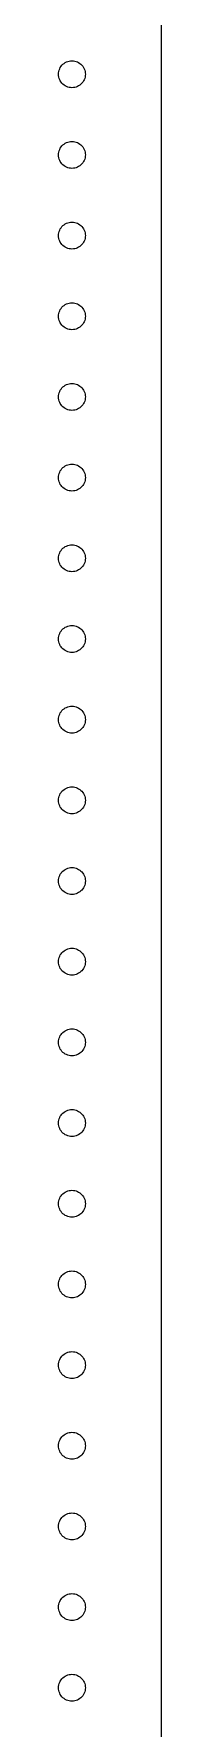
# Model space of a CAD drawing. Header units: metres. Extents: x -90 to 756, y -90 to 295.
# Drawn here: x 84.2 to 90, y 101.8 to 196.2 of the extents above; entities that cross this region are included whole.
import ezdxf

# ---------------------------------------------------------------- set-up
doc = ezdxf.new("R2010")
doc.units = ezdxf.units.M

msp = doc.modelspace()

# ---------------------------------------------------------------- linework, layer by layer
for p, q in [((90, 0), (90, 245)), ((84.625, 194.65), (84.6949, 194.685)), ((84.6949, 194.685), (84.7682, 194.713)), ((84.7682, 194.713), (84.8441, 194.734)), ((84.8441, 194.734), (84.9216, 194.746)), ((84.9216, 194.746), (85, 194.75)), ((85, 194.75), (85.0784, 194.746)), ((85.0784, 194.746), (85.1559, 194.734)), ((85.1559, 194.734), (85.2318, 194.713)), ((85.2318, 194.713), (85.305, 194.685)), ((85.305, 194.685), (85.375, 194.65)), ((84.25, 194), (84.2541, 194.078)), ((84.2541, 193.922), (84.25, 194)), ((84.2541, 194.078), (84.2664, 194.156)), ((84.2664, 193.844), (84.2541, 193.922)), ((84.2664, 194.156), (84.2867, 194.232)), ((84.2867, 193.768), (84.2664, 193.844)), ((84.2867, 194.232), (84.3148, 194.305)), ((84.3148, 193.695), (84.2867, 193.768)), ((84.3148, 194.305), (84.3505, 194.375)), ((84.3505, 194.375), (84.3932, 194.441)), ((84.3932, 194.441), (84.4426, 194.502)), ((84.4426, 194.502), (84.4981, 194.557)), ((84.4981, 194.557), (84.5592, 194.607)), ((84.5592, 194.607), (84.625, 194.65)), ((85.375, 194.65), (85.4408, 194.607)), ((85.4408, 194.607), (85.5018, 194.557)), ((85.5018, 194.557), (85.5574, 194.502)), ((85.5574, 194.502), (85.6068, 194.441)), ((85.6068, 194.441), (85.6495, 194.375)), ((85.6495, 194.375), (85.6852, 194.305)), ((85.6852, 194.305), (85.7133, 194.232)), ((85.7133, 193.768), (85.6852, 193.695)), ((85.7133, 194.232), (85.7336, 194.156)), ((85.7336, 193.844), (85.7133, 193.768)), ((85.7336, 194.156), (85.7459, 194.078)), ((85.7459, 193.922), (85.7336, 193.844)), ((85.7459, 194.078), (85.75, 194)), ((85.75, 194), (85.7459, 193.922)), ((84.3505, 193.625), (84.3148, 193.695)), ((84.3932, 193.559), (84.3505, 193.625)), ((84.4426, 193.498), (84.3932, 193.559)), ((84.4981, 193.443), (84.4426, 193.498)), ((84.5592, 193.393), (84.4981, 193.443)), ((84.625, 193.35), (84.5592, 193.393)), ((84.6949, 193.315), (84.625, 193.35)), ((84.7682, 193.287), (84.6949, 193.315)), ((84.8441, 193.266), (84.7682, 193.287)), ((84.9216, 193.254), (84.8441, 193.266)), ((85, 193.25), (84.9216, 193.254)), ((85.0784, 193.254), (85, 193.25)), ((85.1559, 193.266), (85.0784, 193.254)), ((85.2318, 193.287), (85.1559, 193.266)), ((85.305, 193.315), (85.2318, 193.287)), ((85.375, 193.35), (85.305, 193.315)), ((85.4408, 193.393), (85.375, 193.35)), ((85.5018, 193.443), (85.4408, 193.393)), ((85.5574, 193.498), (85.5018, 193.443)), ((85.6068, 193.559), (85.5574, 193.498)), ((85.6495, 193.625), (85.6068, 193.559)), ((85.6852, 193.695), (85.6495, 193.625)), ((84.3932, 189.941), (84.4426, 190.002)), ((84.4426, 190.002), (84.4981, 190.057)), ((84.4981, 190.057), (84.5592, 190.107)), ((84.5592, 190.107), (84.625, 190.15)), ((84.625, 190.15), (84.6949, 190.185)), ((84.6949, 190.185), (84.7682, 190.213)), ((84.7682, 190.213), (84.8441, 190.234)), ((84.8441, 190.234), (84.9216, 190.246)), ((84.9216, 190.246), (85, 190.25)), ((85, 190.25), (85.0784, 190.246)), ((85.0784, 190.246), (85.1559, 190.234)), ((85.1559, 190.234), (85.2318, 190.213)), ((85.2318, 190.213), (85.305, 190.185)), ((85.305, 190.185), (85.375, 190.15)), ((85.375, 190.15), (85.4408, 190.107)), ((85.4408, 190.107), (85.5018, 190.057)), ((85.5018, 190.057), (85.5574, 190.002)), ((85.5574, 190.002), (85.6068, 189.941)), ((84.25, 189.5), (84.2541, 189.578)), ((84.2541, 189.422), (84.25, 189.5)), ((84.2541, 189.578), (84.2664, 189.656)), ((84.2664, 189.344), (84.2541, 189.422)), ((84.2664, 189.656), (84.2867, 189.732)), ((84.2867, 189.268), (84.2664, 189.344)), ((84.2867, 189.732), (84.3148, 189.805)), ((84.3148, 189.195), (84.2867, 189.268)), ((84.3148, 189.805), (84.3505, 189.875)), ((84.3505, 189.125), (84.3148, 189.195)), ((84.3505, 189.875), (84.3932, 189.941)), ((84.3932, 189.059), (84.3505, 189.125)), ((84.4426, 188.998), (84.3932, 189.059)), ((85.6068, 189.059), (85.5574, 188.998)), ((85.6068, 189.941), (85.6495, 189.875)), ((85.6495, 189.125), (85.6068, 189.059)), ((85.6495, 189.875), (85.6852, 189.805)), ((85.6852, 189.195), (85.6495, 189.125)), ((85.6852, 189.805), (85.7133, 189.732)), ((85.7133, 189.268), (85.6852, 189.195)), ((85.7133, 189.732), (85.7336, 189.656)), ((85.7336, 189.344), (85.7133, 189.268)), ((85.7336, 189.656), (85.7459, 189.578)), ((85.7459, 189.422), (85.7336, 189.344)), ((85.7459, 189.578), (85.75, 189.5)), ((85.75, 189.5), (85.7459, 189.422)), ((84.4981, 188.943), (84.4426, 188.998)), ((84.5592, 188.893), (84.4981, 188.943)), ((84.625, 188.85), (84.5592, 188.893)), ((84.6949, 188.815), (84.625, 188.85)), ((84.7682, 188.787), (84.6949, 188.815)), ((84.8441, 188.766), (84.7682, 188.787)), ((84.9216, 188.754), (84.8441, 188.766)), ((85, 188.75), (84.9216, 188.754)), ((85.0784, 188.754), (85, 188.75)), ((85.1559, 188.766), (85.0784, 188.754)), ((85.2318, 188.787), (85.1559, 188.766)), ((85.305, 188.815), (85.2318, 188.787)), ((85.375, 188.85), (85.305, 188.815)), ((85.4408, 188.893), (85.375, 188.85)), ((85.5018, 188.943), (85.4408, 188.893)), ((85.5574, 188.998), (85.5018, 188.943)), ((84.2664, 185.156), (84.2867, 185.232)), ((84.2867, 185.232), (84.3148, 185.305)), ((84.3148, 185.305), (84.3505, 185.375)), ((84.3505, 185.375), (84.3932, 185.441)), ((84.3932, 185.441), (84.4426, 185.502)), ((84.4426, 185.502), (84.4981, 185.557)), ((84.4981, 185.557), (84.5592, 185.607)), ((84.5592, 185.607), (84.625, 185.65)), ((84.625, 185.65), (84.6949, 185.685)), ((84.6949, 185.685), (84.7682, 185.713)), ((84.7682, 185.713), (84.8441, 185.734)), ((84.8441, 185.734), (84.9216, 185.746)), ((84.9216, 185.746), (85, 185.75)), ((85, 185.75), (85.0784, 185.746)), ((85.0784, 185.746), (85.1559, 185.734)), ((85.1559, 185.734), (85.2318, 185.713)), ((85.2318, 185.713), (85.305, 185.685)), ((85.305, 185.685), (85.375, 185.65)), ((85.375, 185.65), (85.4408, 185.607)), ((85.4408, 185.607), (85.5018, 185.557)), ((85.5018, 185.557), (85.5574, 185.502)), ((85.5574, 185.502), (85.6068, 185.441)), ((85.6068, 185.441), (85.6495, 185.375)), ((85.6495, 185.375), (85.6852, 185.305)), ((85.6852, 185.305), (85.7133, 185.232)), ((85.7133, 185.232), (85.7336, 185.156)), ((84.25, 185), (84.2541, 185.078)), ((84.2541, 184.922), (84.25, 185)), ((84.2541, 185.078), (84.2664, 185.156)), ((84.2664, 184.844), (84.2541, 184.922)), ((84.2867, 184.768), (84.2664, 184.844)), ((84.3148, 184.695), (84.2867, 184.768)), ((84.3505, 184.625), (84.3148, 184.695)), ((84.3932, 184.559), (84.3505, 184.625)), ((84.4426, 184.498), (84.3932, 184.559)), ((84.4981, 184.443), (84.4426, 184.498)), ((84.5592, 184.393), (84.4981, 184.443)), ((84.625, 184.35), (84.5592, 184.393)), ((84.6949, 184.315), (84.625, 184.35)), ((84.7682, 184.287), (84.6949, 184.315)), ((84.8441, 184.266), (84.7682, 184.287)), ((85.2318, 184.287), (85.1559, 184.266)), ((85.305, 184.315), (85.2318, 184.287)), ((85.375, 184.35), (85.305, 184.315)), ((85.4408, 184.393), (85.375, 184.35)), ((85.5018, 184.443), (85.4408, 184.393)), ((85.5574, 184.498), (85.5018, 184.443)), ((85.6068, 184.559), (85.5574, 184.498)), ((85.6495, 184.625), (85.6068, 184.559)), ((85.6852, 184.695), (85.6495, 184.625)), ((85.7133, 184.768), (85.6852, 184.695)), ((85.7336, 184.844), (85.7133, 184.768)), ((85.7336, 185.156), (85.7459, 185.078)), ((85.7459, 184.922), (85.7336, 184.844)), ((85.7459, 185.078), (85.75, 185)), ((85.75, 185), (85.7459, 184.922)), ((84.9216, 184.254), (84.8441, 184.266)), ((85, 184.25), (84.9216, 184.254)), ((85.0784, 184.254), (85, 184.25)), ((85.1559, 184.266), (85.0784, 184.254)), ((84.25, 180.5), (84.2541, 180.578)), ((84.2541, 180.422), (84.25, 180.5)), ((84.2541, 180.578), (84.2664, 180.656)), ((84.2664, 180.656), (84.2867, 180.732)), ((84.2867, 180.732), (84.3148, 180.805)), ((84.3148, 180.805), (84.3505, 180.875)), ((84.3505, 180.875), (84.3932, 180.941)), ((84.3932, 180.941), (84.4426, 181.002)), ((84.4426, 181.002), (84.4981, 181.057)), ((84.4981, 181.057), (84.5592, 181.107)), ((84.5592, 181.107), (84.625, 181.15)), ((84.625, 181.15), (84.6949, 181.185)), ((84.6949, 181.185), (84.7682, 181.213)), ((84.7682, 181.213), (84.8441, 181.234)), ((84.8441, 181.234), (84.9216, 181.246)), ((84.9216, 181.246), (85, 181.25)), ((85, 181.25), (85.0784, 181.246)), ((85.0784, 181.246), (85.1559, 181.234)), ((85.1559, 181.234), (85.2318, 181.213)), ((85.2318, 181.213), (85.305, 181.185)), ((85.305, 181.185), (85.375, 181.15)), ((85.375, 181.15), (85.4408, 181.107)), ((85.4408, 181.107), (85.5018, 181.057)), ((85.5018, 181.057), (85.5574, 181.002)), ((85.5574, 181.002), (85.6068, 180.941)), ((85.6068, 180.941), (85.6495, 180.875)), ((85.6495, 180.875), (85.6852, 180.805)), ((85.6852, 180.805), (85.7133, 180.732)), ((85.7133, 180.732), (85.7336, 180.656)), ((85.7336, 180.656), (85.7459, 180.578)), ((85.7459, 180.578), (85.75, 180.5)), ((85.75, 180.5), (85.7459, 180.422)), ((84.2664, 180.344), (84.2541, 180.422)), ((84.2867, 180.268), (84.2664, 180.344)), ((84.3148, 180.195), (84.2867, 180.268)), ((84.3505, 180.125), (84.3148, 180.195)), ((84.3932, 180.059), (84.3505, 180.125)), ((84.4426, 179.998), (84.3932, 180.059)), ((84.4981, 179.943), (84.4426, 179.998)), ((84.5592, 179.893), (84.4981, 179.943)), ((84.625, 179.85), (84.5592, 179.893)), ((84.6949, 179.815), (84.625, 179.85)), ((84.7682, 179.787), (84.6949, 179.815)), ((84.8441, 179.766), (84.7682, 179.787)), ((84.9216, 179.754), (84.8441, 179.766)), ((85, 179.75), (84.9216, 179.754)), ((85.0784, 179.754), (85, 179.75)), ((85.1559, 179.766), (85.0784, 179.754)), ((85.2318, 179.787), (85.1559, 179.766)), ((85.305, 179.815), (85.2318, 179.787)), ((85.375, 179.85), (85.305, 179.815)), ((85.4408, 179.893), (85.375, 179.85)), ((85.5018, 179.943), (85.4408, 179.893)), ((85.5574, 179.998), (85.5018, 179.943)), ((85.6068, 180.059), (85.5574, 179.998)), ((85.6495, 180.125), (85.6068, 180.059)), ((85.6852, 180.195), (85.6495, 180.125)), ((85.7133, 180.268), (85.6852, 180.195)), ((85.7336, 180.344), (85.7133, 180.268)), ((85.7459, 180.422), (85.7336, 180.344)), ((84.7682, 176.713), (84.8441, 176.734)), ((84.8441, 176.734), (84.9216, 176.746)), ((84.9216, 176.746), (85, 176.75)), ((85, 176.75), (85.0784, 176.746)), ((85.0784, 176.746), (85.1559, 176.734)), ((85.1559, 176.734), (85.2318, 176.713)), ((84.25, 176), (84.2541, 176.078)), ((84.2541, 175.922), (84.25, 176)), ((84.2541, 176.078), (84.2664, 176.156)), ((84.2664, 175.844), (84.2541, 175.922)), ((84.2664, 176.156), (84.2867, 176.232)), ((84.2867, 175.768), (84.2664, 175.844)), ((84.2867, 176.232), (84.3148, 176.305)), ((84.3148, 176.305), (84.3505, 176.375)), ((84.3505, 176.375), (84.3932, 176.441)), ((84.3932, 176.441), (84.4426, 176.502)), ((84.4426, 176.502), (84.4981, 176.557)), ((84.4981, 176.557), (84.5592, 176.607)), ((84.5592, 176.607), (84.625, 176.65)), ((84.625, 176.65), (84.6949, 176.685)), ((84.6949, 176.685), (84.7682, 176.713)), ((85.2318, 176.713), (85.305, 176.685)), ((85.305, 176.685), (85.375, 176.65)), ((85.375, 176.65), (85.4408, 176.607)), ((85.4408, 176.607), (85.5018, 176.557)), ((85.5018, 176.557), (85.5574, 176.502)), ((85.5574, 176.502), (85.6068, 176.441)), ((85.6068, 176.441), (85.6495, 176.375)), ((85.6495, 176.375), (85.6852, 176.305)), ((85.6852, 176.305), (85.7133, 176.232)), ((85.7133, 176.232), (85.7336, 176.156)), ((85.7336, 175.844), (85.7133, 175.768)), ((85.7336, 176.156), (85.7459, 176.078)), ((85.7459, 175.922), (85.7336, 175.844)), ((85.7459, 176.078), (85.75, 176)), ((85.75, 176), (85.7459, 175.922)), ((84.3148, 175.695), (84.2867, 175.768)), ((84.3505, 175.625), (84.3148, 175.695)), ((84.3932, 175.559), (84.3505, 175.625)), ((84.4426, 175.498), (84.3932, 175.559)), ((84.4981, 175.443), (84.4426, 175.498)), ((84.5592, 175.393), (84.4981, 175.443)), ((84.625, 175.35), (84.5592, 175.393)), ((84.6949, 175.315), (84.625, 175.35)), ((84.7682, 175.287), (84.6949, 175.315)), ((84.8441, 175.266), (84.7682, 175.287)), ((84.9216, 175.254), (84.8441, 175.266)), ((85, 175.25), (84.9216, 175.254)), ((85.0784, 175.254), (85, 175.25)), ((85.1559, 175.266), (85.0784, 175.254)), ((85.2318, 175.287), (85.1559, 175.266)), ((85.305, 175.315), (85.2318, 175.287)), ((85.375, 175.35), (85.305, 175.315)), ((85.4408, 175.393), (85.375, 175.35)), ((85.5018, 175.443), (85.4408, 175.393)), ((85.5574, 175.498), (85.5018, 175.443)), ((85.6068, 175.559), (85.5574, 175.498)), ((85.6495, 175.625), (85.6068, 175.559)), ((85.6852, 175.695), (85.6495, 175.625)), ((85.7133, 175.768), (85.6852, 175.695)), ((84.3932, 171.941), (84.4426, 172.002)), ((84.4426, 172.002), (84.4981, 172.057)), ((84.4981, 172.057), (84.5592, 172.107)), ((84.5592, 172.107), (84.625, 172.15)), ((84.625, 172.15), (84.6949, 172.185)), ((84.6949, 172.185), (84.7682, 172.213)), ((84.7682, 172.213), (84.8441, 172.234)), ((84.8441, 172.234), (84.9216, 172.246)), ((84.9216, 172.246), (85, 172.25)), ((85, 172.25), (85.0784, 172.246)), ((85.0784, 172.246), (85.1559, 172.234)), ((85.1559, 172.234), (85.2318, 172.213)), ((85.2318, 172.213), (85.305, 172.185)), ((85.305, 172.185), (85.375, 172.15)), ((85.375, 172.15), (85.4408, 172.107)), ((85.4408, 172.107), (85.5018, 172.057)), ((85.5018, 172.057), (85.5574, 172.002)), ((85.5574, 172.002), (85.6068, 171.941)), ((84.25, 171.5), (84.2541, 171.578)), ((84.2541, 171.422), (84.25, 171.5)), ((84.2541, 171.578), (84.2664, 171.656)), ((84.2664, 171.344), (84.2541, 171.422)), ((84.2664, 171.656), (84.2867, 171.732)), ((84.2867, 171.268), (84.2664, 171.344)), ((84.2867, 171.732), (84.3148, 171.805)), ((84.3148, 171.195), (84.2867, 171.268)), ((84.3148, 171.805), (84.3505, 171.875)), ((84.3505, 171.125), (84.3148, 171.195)), ((84.3505, 171.875), (84.3932, 171.941)), ((84.3932, 171.059), (84.3505, 171.125)), ((84.4426, 170.998), (84.3932, 171.059)), ((85.6068, 171.059), (85.5574, 170.998)), ((85.6068, 171.941), (85.6495, 171.875)), ((85.6495, 171.125), (85.6068, 171.059)), ((85.6495, 171.875), (85.6852, 171.805)), ((85.6852, 171.195), (85.6495, 171.125)), ((85.6852, 171.805), (85.7133, 171.732)), ((85.7133, 171.268), (85.6852, 171.195)), ((85.7133, 171.732), (85.7336, 171.656)), ((85.7336, 171.344), (85.7133, 171.268)), ((85.7336, 171.656), (85.7459, 171.578)), ((85.7459, 171.422), (85.7336, 171.344)), ((85.7459, 171.578), (85.75, 171.5)), ((85.75, 171.5), (85.7459, 171.422)), ((84.4981, 170.943), (84.4426, 170.998)), ((84.5592, 170.893), (84.4981, 170.943)), ((84.625, 170.85), (84.5592, 170.893)), ((84.6949, 170.815), (84.625, 170.85)), ((84.7682, 170.787), (84.6949, 170.815)), ((84.8441, 170.766), (84.7682, 170.787)), ((84.9216, 170.754), (84.8441, 170.766)), ((85, 170.75), (84.9216, 170.754)), ((85.0784, 170.754), (85, 170.75)), ((85.1559, 170.766), (85.0784, 170.754)), ((85.2318, 170.787), (85.1559, 170.766)), ((85.305, 170.815), (85.2318, 170.787)), ((85.375, 170.85), (85.305, 170.815)), ((85.4408, 170.893), (85.375, 170.85)), ((85.5018, 170.943), (85.4408, 170.893)), ((85.5574, 170.998), (85.5018, 170.943)), ((84.2867, 167.232), (84.3148, 167.305)), ((84.3148, 167.305), (84.3505, 167.375)), ((84.3505, 167.375), (84.3932, 167.441)), ((84.3932, 167.441), (84.4426, 167.502)), ((84.4426, 167.502), (84.4981, 167.557)), ((84.4981, 167.557), (84.5592, 167.607)), ((84.5592, 167.607), (84.625, 167.65)), ((84.625, 167.65), (84.6949, 167.685)), ((84.6949, 167.685), (84.7682, 167.713)), ((84.7682, 167.713), (84.8441, 167.734)), ((84.8441, 167.734), (84.9216, 167.746)), ((84.9216, 167.746), (85, 167.75)), ((85, 167.75), (85.0784, 167.746)), ((85.0784, 167.746), (85.1559, 167.734)), ((85.1559, 167.734), (85.2318, 167.713)), ((85.2318, 167.713), (85.305, 167.685)), ((85.305, 167.685), (85.375, 167.65)), ((85.375, 167.65), (85.4408, 167.607)), ((85.4408, 167.607), (85.5018, 167.557)), ((85.5018, 167.557), (85.5574, 167.502)), ((85.5574, 167.502), (85.6068, 167.441)), ((85.6068, 167.441), (85.6495, 167.375)), ((85.6495, 167.375), (85.6852, 167.305)), ((85.6852, 167.305), (85.7133, 167.232)), ((84.25, 167), (84.2541, 167.078)), ((84.2541, 166.922), (84.25, 167)), ((84.2541, 167.078), (84.2664, 167.156)), ((84.2664, 166.844), (84.2541, 166.922)), ((84.2664, 167.156), (84.2867, 167.232)), ((84.2867, 166.768), (84.2664, 166.844)), ((84.3148, 166.695), (84.2867, 166.768)), ((84.3505, 166.625), (84.3148, 166.695)), ((84.3932, 166.559), (84.3505, 166.625)), ((84.4426, 166.498), (84.3932, 166.559)), ((84.4981, 166.443), (84.4426, 166.498)), ((84.5592, 166.393), (84.4981, 166.443)), ((84.625, 166.35), (84.5592, 166.393)), ((84.6949, 166.315), (84.625, 166.35)), ((85.375, 166.35), (85.305, 166.315)), ((85.4408, 166.393), (85.375, 166.35)), ((85.5018, 166.443), (85.4408, 166.393)), ((85.5574, 166.498), (85.5018, 166.443)), ((85.6068, 166.559), (85.5574, 166.498)), ((85.6495, 166.625), (85.6068, 166.559)), ((85.6852, 166.695), (85.6495, 166.625)), ((85.7133, 166.768), (85.6852, 166.695)), ((85.7133, 167.232), (85.7336, 167.156)), ((85.7336, 166.844), (85.7133, 166.768)), ((85.7336, 167.156), (85.7459, 167.078)), ((85.7459, 166.922), (85.7336, 166.844)), ((85.7459, 167.078), (85.75, 167)), ((85.75, 167), (85.7459, 166.922)), ((84.7682, 166.287), (84.6949, 166.315)), ((84.8441, 166.266), (84.7682, 166.287)), ((84.9216, 166.254), (84.8441, 166.266)), ((85, 166.25), (84.9216, 166.254)), ((85.0784, 166.254), (85, 166.25)), ((85.1559, 166.266), (85.0784, 166.254)), ((85.2318, 166.287), (85.1559, 166.266)), ((85.305, 166.315), (85.2318, 166.287)), ((84.25, 162.5), (84.2541, 162.578)), ((84.2541, 162.578), (84.2664, 162.656)), ((84.2664, 162.656), (84.2867, 162.732)), ((84.2867, 162.732), (84.3148, 162.805)), ((84.3148, 162.805), (84.3505, 162.875)), ((84.3505, 162.875), (84.3932, 162.941)), ((84.3932, 162.941), (84.4426, 163.002)), ((84.4426, 163.002), (84.4981, 163.057)), ((84.4981, 163.057), (84.5592, 163.107)), ((84.5592, 163.107), (84.625, 163.15)), ((84.625, 163.15), (84.6949, 163.185)), ((84.6949, 163.185), (84.7682, 163.213)), ((84.7682, 163.213), (84.8441, 163.234)), ((84.8441, 163.234), (84.9216, 163.246)), ((84.9216, 163.246), (85, 163.25)), ((85, 163.25), (85.0784, 163.246)), ((85.0784, 163.246), (85.1559, 163.234)), ((85.1559, 163.234), (85.2318, 163.213)), ((85.2318, 163.213), (85.305, 163.185)), ((85.305, 163.185), (85.375, 163.15)), ((85.375, 163.15), (85.4408, 163.107)), ((85.4408, 163.107), (85.5018, 163.057)), ((85.5018, 163.057), (85.5574, 163.002)), ((85.5574, 163.002), (85.6068, 162.941)), ((85.6068, 162.941), (85.6495, 162.875)), ((85.6495, 162.875), (85.6852, 162.805)), ((85.6852, 162.805), (85.7133, 162.732)), ((85.7133, 162.732), (85.7336, 162.656)), ((85.7336, 162.656), (85.7459, 162.578)), ((85.7459, 162.578), (85.75, 162.5)), ((84.2541, 162.422), (84.25, 162.5)), ((84.2664, 162.344), (84.2541, 162.422)), ((84.2867, 162.268), (84.2664, 162.344)), ((84.3148, 162.195), (84.2867, 162.268)), ((84.3505, 162.125), (84.3148, 162.195)), ((84.3932, 162.059), (84.3505, 162.125)), ((84.4426, 161.998), (84.3932, 162.059)), ((84.4981, 161.943), (84.4426, 161.998)), ((84.5592, 161.893), (84.4981, 161.943)), ((84.625, 161.85), (84.5592, 161.893)), ((84.6949, 161.815), (84.625, 161.85)), ((84.7682, 161.787), (84.6949, 161.815)), ((84.8441, 161.766), (84.7682, 161.787)), ((84.9216, 161.754), (84.8441, 161.766)), ((85, 161.75), (84.9216, 161.754)), ((85.0784, 161.754), (85, 161.75)), ((85.1559, 161.766), (85.0784, 161.754)), ((85.2318, 161.787), (85.1559, 161.766)), ((85.305, 161.815), (85.2318, 161.787)), ((85.375, 161.85), (85.305, 161.815)), ((85.4408, 161.893), (85.375, 161.85)), ((85.5018, 161.943), (85.4408, 161.893)), ((85.5574, 161.998), (85.5018, 161.943)), ((85.6068, 162.059), (85.5574, 161.998)), ((85.6495, 162.125), (85.6068, 162.059)), ((85.6852, 162.195), (85.6495, 162.125)), ((85.7133, 162.268), (85.6852, 162.195)), ((85.7336, 162.344), (85.7133, 162.268)), ((85.7459, 162.422), (85.7336, 162.344)), ((85.75, 162.5), (85.7459, 162.422)), ((84.25, 158), (84.2541, 158.078)), ((84.2541, 157.922), (84.25, 158)), ((84.2541, 158.078), (84.2664, 158.156)), ((84.2664, 157.844), (84.2541, 157.922)), ((84.2664, 158.156), (84.2867, 158.232)), ((84.2867, 157.768), (84.2664, 157.844)), ((84.2867, 158.232), (84.3148, 158.305)), ((84.3148, 158.305), (84.3505, 158.375)), ((84.3505, 158.375), (84.3932, 158.441)), ((84.3932, 158.441), (84.4426, 158.502)), ((84.4426, 158.502), (84.4981, 158.557)), ((84.4981, 158.557), (84.5592, 158.607)), ((84.5592, 158.607), (84.625, 158.65)), ((84.625, 158.65), (84.6949, 158.685)), ((84.6949, 158.685), (84.7682, 158.713)), ((84.7682, 158.713), (84.8441, 158.734)), ((84.8441, 158.734), (84.9216, 158.746)), ((84.9216, 158.746), (85, 158.75)), ((85, 158.75), (85.0784, 158.746)), ((85.0784, 158.746), (85.1559, 158.734)), ((85.1559, 158.734), (85.2318, 158.713)), ((85.2318, 158.713), (85.305, 158.685)), ((85.305, 158.685), (85.375, 158.65)), ((85.375, 158.65), (85.4408, 158.607)), ((85.4408, 158.607), (85.5018, 158.557)), ((85.5018, 158.557), (85.5574, 158.502)), ((85.5574, 158.502), (85.6068, 158.441)), ((85.6068, 158.441), (85.6495, 158.375)), ((85.6495, 158.375), (85.6852, 158.305)), ((85.6852, 158.305), (85.7133, 158.232)), ((85.7133, 158.232), (85.7336, 158.156)), ((85.7336, 157.844), (85.7133, 157.768)), ((85.7336, 158.156), (85.7459, 158.078)), ((85.7459, 157.922), (85.7336, 157.844)), ((85.7459, 158.078), (85.75, 158)), ((85.75, 158), (85.7459, 157.922)), ((84.3148, 157.695), (84.2867, 157.768)), ((84.3505, 157.625), (84.3148, 157.695)), ((84.3932, 157.559), (84.3505, 157.625)), ((84.4426, 157.498), (84.3932, 157.559)), ((84.4981, 157.443), (84.4426, 157.498)), ((84.5592, 157.393), (84.4981, 157.443)), ((84.625, 157.35), (84.5592, 157.393)), ((84.6949, 157.315), (84.625, 157.35)), ((84.7682, 157.287), (84.6949, 157.315)), ((84.8441, 157.266), (84.7682, 157.287)), ((84.9216, 157.254), (84.8441, 157.266)), ((85, 157.25), (84.9216, 157.254)), ((85.0784, 157.254), (85, 157.25)), ((85.1559, 157.266), (85.0784, 157.254)), ((85.2318, 157.287), (85.1559, 157.266)), ((85.305, 157.315), (85.2318, 157.287)), ((85.375, 157.35), (85.305, 157.315)), ((85.4408, 157.393), (85.375, 157.35)), ((85.5018, 157.443), (85.4408, 157.393)), ((85.5574, 157.498), (85.5018, 157.443)), ((85.6068, 157.559), (85.5574, 157.498)), ((85.6495, 157.625), (85.6068, 157.559)), ((85.6852, 157.695), (85.6495, 157.625)), ((85.7133, 157.768), (85.6852, 157.695)), ((84.4426, 154.002), (84.4981, 154.057)), ((84.4981, 154.057), (84.5592, 154.107)), ((84.5592, 154.107), (84.625, 154.15)), ((84.625, 154.15), (84.6949, 154.185)), ((84.6949, 154.185), (84.7682, 154.213)), ((84.7682, 154.213), (84.8441, 154.234)), ((84.8441, 154.234), (84.9216, 154.246)), ((84.9216, 154.246), (85, 154.25)), ((85, 154.25), (85.0784, 154.246)), ((85.0784, 154.246), (85.1559, 154.234)), ((85.1559, 154.234), (85.2318, 154.213)), ((85.2318, 154.213), (85.305, 154.185)), ((85.305, 154.185), (85.375, 154.15)), ((85.375, 154.15), (85.4408, 154.107)), ((85.4408, 154.107), (85.5018, 154.057)), ((85.5018, 154.057), (85.5574, 154.002)), ((84.25, 153.5), (84.2541, 153.578)), ((84.2541, 153.422), (84.25, 153.5)), ((84.2541, 153.578), (84.2664, 153.656)), ((84.2664, 153.344), (84.2541, 153.422)), ((84.2664, 153.656), (84.2867, 153.732)), ((84.2867, 153.268), (84.2664, 153.344)), ((84.2867, 153.732), (84.3148, 153.805)), ((84.3148, 153.195), (84.2867, 153.268)), ((84.3148, 153.805), (84.3505, 153.875)), ((84.3505, 153.125), (84.3148, 153.195)), ((84.3505, 153.875), (84.3932, 153.941)), ((84.3932, 153.059), (84.3505, 153.125)), ((84.3932, 153.941), (84.4426, 154.002)), ((85.5574, 154.002), (85.6068, 153.941)), ((85.6068, 153.941), (85.6495, 153.875)), ((85.6495, 153.125), (85.6068, 153.059)), ((85.6495, 153.875), (85.6852, 153.805)), ((85.6852, 153.195), (85.6495, 153.125)), ((85.6852, 153.805), (85.7133, 153.732)), ((85.7133, 153.268), (85.6852, 153.195)), ((85.7133, 153.732), (85.7336, 153.656)), ((85.7336, 153.344), (85.7133, 153.268)), ((85.7336, 153.656), (85.7459, 153.578)), ((85.7459, 153.422), (85.7336, 153.344)), ((85.7459, 153.578), (85.75, 153.5)), ((85.75, 153.5), (85.7459, 153.422)), ((84.4426, 152.998), (84.3932, 153.059)), ((84.4981, 152.943), (84.4426, 152.998)), ((84.5592, 152.893), (84.4981, 152.943)), ((84.625, 152.85), (84.5592, 152.893)), ((84.6949, 152.815), (84.625, 152.85)), ((84.7682, 152.787), (84.6949, 152.815)), ((84.8441, 152.766), (84.7682, 152.787)), ((84.9216, 152.754), (84.8441, 152.766)), ((85, 152.75), (84.9216, 152.754)), ((85.0784, 152.754), (85, 152.75)), ((85.1559, 152.766), (85.0784, 152.754)), ((85.2318, 152.787), (85.1559, 152.766)), ((85.305, 152.815), (85.2318, 152.787)), ((85.375, 152.85), (85.305, 152.815)), ((85.4408, 152.893), (85.375, 152.85)), ((85.5018, 152.943), (85.4408, 152.893)), ((85.5574, 152.998), (85.5018, 152.943)), ((85.6068, 153.059), (85.5574, 152.998)), ((84.3148, 149.305), (84.3505, 149.375)), ((84.3505, 149.375), (84.3932, 149.441)), ((84.3932, 149.441), (84.4426, 149.502)), ((84.4426, 149.502), (84.4981, 149.557)), ((84.4981, 149.557), (84.5592, 149.607)), ((84.5592, 149.607), (84.625, 149.65)), ((84.625, 149.65), (84.6949, 149.685)), ((84.6949, 149.685), (84.7682, 149.713)), ((84.7682, 149.713), (84.8441, 149.734)), ((84.8441, 149.734), (84.9216, 149.746)), ((84.9216, 149.746), (85, 149.75)), ((85, 149.75), (85.0784, 149.746)), ((85.0784, 149.746), (85.1559, 149.734)), ((85.1559, 149.734), (85.2318, 149.713)), ((85.2318, 149.713), (85.305, 149.685)), ((85.305, 149.685), (85.375, 149.65)), ((85.375, 149.65), (85.4408, 149.607)), ((85.4408, 149.607), (85.5018, 149.557)), ((85.5018, 149.557), (85.5574, 149.502)), ((85.5574, 149.502), (85.6068, 149.441)), ((85.6068, 149.441), (85.6495, 149.375)), ((85.6495, 149.375), (85.6852, 149.305)), ((84.25, 149), (84.2541, 149.078)), ((84.2541, 148.922), (84.25, 149)), ((84.2541, 149.078), (84.2664, 149.156)), ((84.2664, 148.844), (84.2541, 148.922)), ((84.2664, 149.156), (84.2867, 149.232)), ((84.2867, 148.768), (84.2664, 148.844)), ((84.2867, 149.232), (84.3148, 149.305)), ((84.3148, 148.695), (84.2867, 148.768)), ((84.3505, 148.625), (84.3148, 148.695)), ((84.3932, 148.559), (84.3505, 148.625)), ((84.4426, 148.498), (84.3932, 148.559)), ((84.4981, 148.443), (84.4426, 148.498)), ((84.5592, 148.393), (84.4981, 148.443)), ((84.625, 148.35), (84.5592, 148.393)), ((85.4408, 148.393), (85.375, 148.35)), ((85.5018, 148.443), (85.4408, 148.393)), ((85.5574, 148.498), (85.5018, 148.443)), ((85.6068, 148.559), (85.5574, 148.498)), ((85.6495, 148.625), (85.6068, 148.559)), ((85.6852, 148.695), (85.6495, 148.625)), ((85.6852, 149.305), (85.7133, 149.232)), ((85.7133, 148.768), (85.6852, 148.695)), ((85.7133, 149.232), (85.7336, 149.156)), ((85.7336, 148.844), (85.7133, 148.768)), ((85.7336, 149.156), (85.7459, 149.078)), ((85.7459, 148.922), (85.7336, 148.844)), ((85.7459, 149.078), (85.75, 149)), ((85.75, 149), (85.7459, 148.922)), ((84.6949, 148.315), (84.625, 148.35)), ((84.7682, 148.287), (84.6949, 148.315)), ((84.8441, 148.266), (84.7682, 148.287)), ((84.9216, 148.254), (84.8441, 148.266)), ((85, 148.25), (84.9216, 148.254)), ((85.0784, 148.254), (85, 148.25)), ((85.1559, 148.266), (85.0784, 148.254)), ((85.2318, 148.287), (85.1559, 148.266)), ((85.305, 148.315), (85.2318, 148.287)), ((85.375, 148.35), (85.305, 148.315)), ((84.2541, 144.578), (84.2664, 144.656)), ((84.2664, 144.656), (84.2867, 144.732)), ((84.2867, 144.732), (84.3148, 144.805)), ((84.3148, 144.805), (84.3505, 144.875)), ((84.3505, 144.875), (84.3932, 144.941)), ((84.3932, 144.941), (84.4426, 145.002)), ((84.4426, 145.002), (84.4981, 145.057)), ((84.4981, 145.057), (84.5592, 145.107)), ((84.5592, 145.107), (84.625, 145.15)), ((84.625, 145.15), (84.6949, 145.185)), ((84.6949, 145.185), (84.7682, 145.213)), ((84.7682, 145.213), (84.8441, 145.234)), ((84.8441, 145.234), (84.9216, 145.246)), ((84.9216, 145.246), (85, 145.25)), ((85, 145.25), (85.0784, 145.246)), ((85.0784, 145.246), (85.1559, 145.234)), ((85.1559, 145.234), (85.2318, 145.213)), ((85.2318, 145.213), (85.305, 145.185)), ((85.305, 145.185), (85.375, 145.15)), ((85.375, 145.15), (85.4408, 145.107)), ((85.4408, 145.107), (85.5018, 145.057)), ((85.5018, 145.057), (85.5574, 145.002)), ((85.5574, 145.002), (85.6068, 144.941)), ((85.6068, 144.941), (85.6495, 144.875)), ((85.6495, 144.875), (85.6852, 144.805)), ((85.6852, 144.805), (85.7133, 144.732)), ((85.7133, 144.732), (85.7336, 144.656)), ((85.7336, 144.656), (85.7459, 144.578)), ((84.25, 144.5), (84.2541, 144.578)), ((84.2541, 144.422), (84.25, 144.5)), ((84.2664, 144.344), (84.2541, 144.422)), ((84.2867, 144.268), (84.2664, 144.344)), ((84.3148, 144.195), (84.2867, 144.268)), ((84.3505, 144.125), (84.3148, 144.195)), ((84.3932, 144.059), (84.3505, 144.125)), ((84.4426, 143.998), (84.3932, 144.059)), ((84.4981, 143.943), (84.4426, 143.998)), ((84.5592, 143.893), (84.4981, 143.943)), ((84.625, 143.85), (84.5592, 143.893)), ((84.6949, 143.815), (84.625, 143.85)), ((84.7682, 143.787), (84.6949, 143.815)), ((84.8441, 143.766), (84.7682, 143.787)), ((84.9216, 143.754), (84.8441, 143.766)), ((85, 143.75), (84.9216, 143.754)), ((85.0784, 143.754), (85, 143.75)), ((85.1559, 143.766), (85.0784, 143.754)), ((85.2318, 143.787), (85.1559, 143.766)), ((85.305, 143.815), (85.2318, 143.787)), ((85.375, 143.85), (85.305, 143.815)), ((85.4408, 143.893), (85.375, 143.85)), ((85.5018, 143.943), (85.4408, 143.893)), ((85.5574, 143.998), (85.5018, 143.943)), ((85.6068, 144.059), (85.5574, 143.998)), ((85.6495, 144.125), (85.6068, 144.059)), ((85.6852, 144.195), (85.6495, 144.125)), ((85.7133, 144.268), (85.6852, 144.195)), ((85.7336, 144.344), (85.7133, 144.268)), ((85.7459, 144.422), (85.7336, 144.344)), ((85.7459, 144.578), (85.75, 144.5)), ((85.75, 144.5), (85.7459, 144.422)), ((84.25, 140), (84.2541, 140.078)), ((84.2541, 139.922), (84.25, 140)), ((84.2541, 140.078), (84.2664, 140.156)), ((84.2664, 139.844), (84.2541, 139.922)), ((84.2664, 140.156), (84.2867, 140.232)), ((84.2867, 140.232), (84.3148, 140.305)), ((84.3148, 140.305), (84.3505, 140.375)), ((84.3505, 140.375), (84.3932, 140.441)), ((84.3932, 140.441), (84.4426, 140.502)), ((84.4426, 140.502), (84.4981, 140.557)), ((84.4981, 140.557), (84.5592, 140.607)), ((84.5592, 140.607), (84.625, 140.65)), ((84.625, 140.65), (84.6949, 140.685)), ((84.6949, 140.685), (84.7682, 140.713)), ((84.7682, 140.713), (84.8441, 140.734)), ((84.8441, 140.734), (84.9216, 140.746)), ((84.9216, 140.746), (85, 140.75)), ((85, 140.75), (85.0784, 140.746)), ((85.0784, 140.746), (85.1559, 140.734)), ((85.1559, 140.734), (85.2318, 140.713)), ((85.2318, 140.713), (85.305, 140.685)), ((85.305, 140.685), (85.375, 140.65)), ((85.375, 140.65), (85.4408, 140.607)), ((85.4408, 140.607), (85.5018, 140.557)), ((85.5018, 140.557), (85.5574, 140.502)), ((85.5574, 140.502), (85.6068, 140.441)), ((85.6068, 140.441), (85.6495, 140.375)), ((85.6495, 140.375), (85.6852, 140.305)), ((85.6852, 140.305), (85.7133, 140.232)), ((85.7133, 140.232), (85.7336, 140.156)), ((85.7336, 140.156), (85.7459, 140.078)), ((85.7459, 139.922), (85.7336, 139.844)), ((85.7459, 140.078), (85.75, 140)), ((85.75, 140), (85.7459, 139.922)), ((84.2867, 139.768), (84.2664, 139.844)), ((84.3148, 139.695), (84.2867, 139.768)), ((84.3505, 139.625), (84.3148, 139.695)), ((84.3932, 139.559), (84.3505, 139.625)), ((84.4426, 139.498), (84.3932, 139.559)), ((84.4981, 139.443), (84.4426, 139.498)), ((84.5592, 139.393), (84.4981, 139.443)), ((84.625, 139.35), (84.5592, 139.393)), ((84.6949, 139.315), (84.625, 139.35)), ((84.7682, 139.287), (84.6949, 139.315)), ((84.8441, 139.266), (84.7682, 139.287)), ((84.9216, 139.254), (84.8441, 139.266)), ((85, 139.25), (84.9216, 139.254)), ((85.0784, 139.254), (85, 139.25)), ((85.1559, 139.266), (85.0784, 139.254)), ((85.2318, 139.287), (85.1559, 139.266)), ((85.305, 139.315), (85.2318, 139.287)), ((85.375, 139.35), (85.305, 139.315)), ((85.4408, 139.393), (85.375, 139.35)), ((85.5018, 139.443), (85.4408, 139.393)), ((85.5574, 139.498), (85.5018, 139.443)), ((85.6068, 139.559), (85.5574, 139.498)), ((85.6495, 139.625), (85.6068, 139.559)), ((85.6852, 139.695), (85.6495, 139.625)), ((85.7133, 139.768), (85.6852, 139.695)), ((85.7336, 139.844), (85.7133, 139.768)), ((84.4981, 136.057), (84.5592, 136.107)), ((84.5592, 136.107), (84.625, 136.15)), ((84.625, 136.15), (84.6949, 136.185)), ((84.6949, 136.185), (84.7682, 136.213)), ((84.7682, 136.213), (84.8441, 136.234)), ((84.8441, 136.234), (84.9216, 136.246)), ((84.9216, 136.246), (85, 136.25)), ((85, 136.25), (85.0784, 136.246)), ((85.0784, 136.246), (85.1559, 136.234)), ((85.1559, 136.234), (85.2318, 136.213)), ((85.2318, 136.213), (85.305, 136.185)), ((85.305, 136.185), (85.375, 136.15)), ((85.375, 136.15), (85.4408, 136.107)), ((85.4408, 136.107), (85.5018, 136.057)), ((84.25, 135.5), (84.2541, 135.578)), ((84.2541, 135.422), (84.25, 135.5)), ((84.2541, 135.578), (84.2664, 135.656)), ((84.2664, 135.344), (84.2541, 135.422)), ((84.2664, 135.656), (84.2867, 135.732)), ((84.2867, 135.268), (84.2664, 135.344)), ((84.2867, 135.732), (84.3148, 135.805)), ((84.3148, 135.195), (84.2867, 135.268)), ((84.3148, 135.805), (84.3505, 135.875)), ((84.3505, 135.125), (84.3148, 135.195)), ((84.3505, 135.875), (84.3932, 135.941)), ((84.3932, 135.941), (84.4426, 136.002)), ((84.4426, 136.002), (84.4981, 136.057)), ((85.5018, 136.057), (85.5574, 136.002)), ((85.5574, 136.002), (85.6068, 135.941)), ((85.6068, 135.941), (85.6495, 135.875)), ((85.6495, 135.875), (85.6852, 135.805)), ((85.6852, 135.195), (85.6495, 135.125)), ((85.6852, 135.805), (85.7133, 135.732)), ((85.7133, 135.268), (85.6852, 135.195)), ((85.7133, 135.732), (85.7336, 135.656)), ((85.7336, 135.344), (85.7133, 135.268)), ((85.7336, 135.656), (85.7459, 135.578)), ((85.7459, 135.422), (85.7336, 135.344)), ((85.7459, 135.578), (85.75, 135.5)), ((85.75, 135.5), (85.7459, 135.422)), ((84.3932, 135.059), (84.3505, 135.125)), ((84.4426, 134.998), (84.3932, 135.059)), ((84.4981, 134.943), (84.4426, 134.998)), ((84.5592, 134.893), (84.4981, 134.943)), ((84.625, 134.85), (84.5592, 134.893)), ((84.6949, 134.815), (84.625, 134.85)), ((84.7682, 134.787), (84.6949, 134.815)), ((84.8441, 134.766), (84.7682, 134.787)), ((84.9216, 134.754), (84.8441, 134.766)), ((85, 134.75), (84.9216, 134.754)), ((85.0784, 134.754), (85, 134.75)), ((85.1559, 134.766), (85.0784, 134.754)), ((85.2318, 134.787), (85.1559, 134.766)), ((85.305, 134.815), (85.2318, 134.787)), ((85.375, 134.85), (85.305, 134.815)), ((85.4408, 134.893), (85.375, 134.85)), ((85.5018, 134.943), (85.4408, 134.893)), ((85.5574, 134.998), (85.5018, 134.943)), ((85.6068, 135.059), (85.5574, 134.998)), ((85.6495, 135.125), (85.6068, 135.059)), ((84.3148, 131.305), (84.3505, 131.375)), ((84.3505, 131.375), (84.3932, 131.441)), ((84.3932, 131.441), (84.4426, 131.502)), ((84.4426, 131.502), (84.4981, 131.557)), ((84.4981, 131.557), (84.5592, 131.607)), ((84.5592, 131.607), (84.625, 131.65)), ((84.625, 131.65), (84.6949, 131.685)), ((84.6949, 131.685), (84.7682, 131.713)), ((84.7682, 131.713), (84.8441, 131.734)), ((84.8441, 131.734), (84.9216, 131.746)), ((84.9216, 131.746), (85, 131.75)), ((85, 131.75), (85.0784, 131.746)), ((85.0784, 131.746), (85.1559, 131.734)), ((85.1559, 131.734), (85.2318, 131.713)), ((85.2318, 131.713), (85.305, 131.685)), ((85.305, 131.685), (85.375, 131.65)), ((85.375, 131.65), (85.4408, 131.607)), ((85.4408, 131.607), (85.5018, 131.557)), ((85.5018, 131.557), (85.5574, 131.502)), ((85.5574, 131.502), (85.6068, 131.441)), ((85.6068, 131.441), (85.6495, 131.375)), ((85.6495, 131.375), (85.6852, 131.305)), ((84.25, 131), (84.2541, 131.078)), ((84.2541, 130.922), (84.25, 131)), ((84.2541, 131.078), (84.2664, 131.156)), ((84.2664, 130.844), (84.2541, 130.922)), ((84.2664, 131.156), (84.2867, 131.232)), ((84.2867, 130.768), (84.2664, 130.844)), ((84.2867, 131.232), (84.3148, 131.305)), ((84.3148, 130.695), (84.2867, 130.768)), ((84.3505, 130.625), (84.3148, 130.695)), ((84.3932, 130.559), (84.3505, 130.625)), ((84.4426, 130.498), (84.3932, 130.559)), ((84.4981, 130.443), (84.4426, 130.498)), ((84.5592, 130.393), (84.4981, 130.443)), ((85.5018, 130.443), (85.4408, 130.393)), ((85.5574, 130.498), (85.5018, 130.443)), ((85.6068, 130.559), (85.5574, 130.498)), ((85.6495, 130.625), (85.6068, 130.559)), ((85.6852, 130.695), (85.6495, 130.625)), ((85.6852, 131.305), (85.7133, 131.232)), ((85.7133, 130.768), (85.6852, 130.695)), ((85.7133, 131.232), (85.7336, 131.156)), ((85.7336, 130.844), (85.7133, 130.768)), ((85.7336, 131.156), (85.7459, 131.078)), ((85.7459, 130.922), (85.7336, 130.844)), ((85.7459, 131.078), (85.75, 131)), ((85.75, 131), (85.7459, 130.922)), ((84.625, 130.35), (84.5592, 130.393)), ((84.6949, 130.315), (84.625, 130.35)), ((84.7682, 130.287), (84.6949, 130.315)), ((84.8441, 130.266), (84.7682, 130.287)), ((84.9216, 130.254), (84.8441, 130.266)), ((85, 130.25), (84.9216, 130.254)), ((85.0784, 130.254), (85, 130.25)), ((85.1559, 130.266), (85.0784, 130.254)), ((85.2318, 130.287), (85.1559, 130.266)), ((85.305, 130.315), (85.2318, 130.287)), ((85.375, 130.35), (85.305, 130.315)), ((85.4408, 130.393), (85.375, 130.35)), ((84.2541, 126.578), (84.2664, 126.656)), ((84.2664, 126.656), (84.2867, 126.732)), ((84.2867, 126.732), (84.3148, 126.805)), ((84.3148, 126.805), (84.3505, 126.875)), ((84.3505, 126.875), (84.3932, 126.941)), ((84.3932, 126.941), (84.4426, 127.002)), ((84.4426, 127.002), (84.4981, 127.057)), ((84.4981, 127.057), (84.5592, 127.107)), ((84.5592, 127.107), (84.625, 127.15)), ((84.625, 127.15), (84.6949, 127.185)), ((84.6949, 127.185), (84.7682, 127.213)), ((84.7682, 127.213), (84.8441, 127.234)), ((84.8441, 127.234), (84.9216, 127.246)), ((84.9216, 127.246), (85, 127.25)), ((85, 127.25), (85.0784, 127.246)), ((85.0784, 127.246), (85.1559, 127.234)), ((85.1559, 127.234), (85.2318, 127.213)), ((85.2318, 127.213), (85.305, 127.185)), ((85.305, 127.185), (85.375, 127.15)), ((85.375, 127.15), (85.4408, 127.107)), ((85.4408, 127.107), (85.5018, 127.057)), ((85.5018, 127.057), (85.5574, 127.002)), ((85.5574, 127.002), (85.6068, 126.941)), ((85.6068, 126.941), (85.6495, 126.875)), ((85.6495, 126.875), (85.6852, 126.805)), ((85.6852, 126.805), (85.7133, 126.732)), ((85.7133, 126.732), (85.7336, 126.656)), ((85.7336, 126.656), (85.7459, 126.578)), ((84.25, 126.5), (84.2541, 126.578)), ((84.2541, 126.422), (84.25, 126.5)), ((84.2664, 126.344), (84.2541, 126.422)), ((84.2867, 126.268), (84.2664, 126.344)), ((84.3148, 126.195), (84.2867, 126.268)), ((84.3505, 126.125), (84.3148, 126.195)), ((84.3932, 126.059), (84.3505, 126.125)), ((84.4426, 125.998), (84.3932, 126.059)), ((84.4981, 125.943), (84.4426, 125.998)), ((84.5592, 125.893), (84.4981, 125.943)), ((84.625, 125.85), (84.5592, 125.893)), ((84.6949, 125.815), (84.625, 125.85)), ((84.7682, 125.787), (84.6949, 125.815)), ((84.8441, 125.766), (84.7682, 125.787)), ((84.9216, 125.754), (84.8441, 125.766)), ((85, 125.75), (84.9216, 125.754)), ((85.0784, 125.754), (85, 125.75)), ((85.1559, 125.766), (85.0784, 125.754)), ((85.2318, 125.787), (85.1559, 125.766)), ((85.305, 125.815), (85.2318, 125.787)), ((85.375, 125.85), (85.305, 125.815)), ((85.4408, 125.893), (85.375, 125.85)), ((85.5018, 125.943), (85.4408, 125.893)), ((85.5574, 125.998), (85.5018, 125.943)), ((85.6068, 126.059), (85.5574, 125.998)), ((85.6495, 126.125), (85.6068, 126.059)), ((85.6852, 126.195), (85.6495, 126.125)), ((85.7133, 126.268), (85.6852, 126.195)), ((85.7336, 126.344), (85.7133, 126.268)), ((85.7459, 126.422), (85.7336, 126.344)), ((85.7459, 126.578), (85.75, 126.5)), ((85.75, 126.5), (85.7459, 126.422)), ((84.25, 122), (84.2541, 122.078)), ((84.2541, 121.922), (84.25, 122)), ((84.2541, 122.078), (84.2664, 122.156)), ((84.2664, 121.844), (84.2541, 121.922)), ((84.2664, 122.156), (84.2867, 122.232)), ((84.2867, 122.232), (84.3148, 122.305)), ((84.3148, 122.305), (84.3505, 122.375)), ((84.3505, 122.375), (84.3932, 122.441)), ((84.3932, 122.441), (84.4426, 122.502)), ((84.4426, 122.502), (84.4981, 122.557)), ((84.4981, 122.557), (84.5592, 122.607)), ((84.5592, 122.607), (84.625, 122.65)), ((84.625, 122.65), (84.6949, 122.685)), ((84.6949, 122.685), (84.7682, 122.713)), ((84.7682, 122.713), (84.8441, 122.734)), ((84.8441, 122.734), (84.9216, 122.746)), ((84.9216, 122.746), (85, 122.75)), ((85, 122.75), (85.0784, 122.746)), ((85.0784, 122.746), (85.1559, 122.734)), ((85.1559, 122.734), (85.2318, 122.713)), ((85.2318, 122.713), (85.305, 122.685)), ((85.305, 122.685), (85.375, 122.65)), ((85.375, 122.65), (85.4408, 122.607)), ((85.4408, 122.607), (85.5018, 122.557)), ((85.5018, 122.557), (85.5574, 122.502)), ((85.5574, 122.502), (85.6068, 122.441)), ((85.6068, 122.441), (85.6495, 122.375)), ((85.6495, 122.375), (85.6852, 122.305)), ((85.6852, 122.305), (85.7133, 122.232)), ((85.7133, 122.232), (85.7336, 122.156)), ((85.7336, 122.156), (85.7459, 122.078)), ((85.7459, 121.922), (85.7336, 121.844)), ((85.7459, 122.078), (85.75, 122)), ((85.75, 122), (85.7459, 121.922)), ((84.2867, 121.768), (84.2664, 121.844)), ((84.3148, 121.695), (84.2867, 121.768)), ((84.3505, 121.625), (84.3148, 121.695)), ((84.3932, 121.559), (84.3505, 121.625)), ((84.4426, 121.498), (84.3932, 121.559)), ((84.4981, 121.443), (84.4426, 121.498)), ((84.5592, 121.393), (84.4981, 121.443)), ((84.625, 121.35), (84.5592, 121.393)), ((84.6949, 121.315), (84.625, 121.35)), ((84.7682, 121.287), (84.6949, 121.315)), ((84.8441, 121.266), (84.7682, 121.287)), ((84.9216, 121.254), (84.8441, 121.266)), ((85, 121.25), (84.9216, 121.254)), ((85.0784, 121.254), (85, 121.25)), ((85.1559, 121.266), (85.0784, 121.254)), ((85.2318, 121.287), (85.1559, 121.266)), ((85.305, 121.315), (85.2318, 121.287)), ((85.375, 121.35), (85.305, 121.315)), ((85.4408, 121.393), (85.375, 121.35)), ((85.5018, 121.443), (85.4408, 121.393)), ((85.5574, 121.498), (85.5018, 121.443)), ((85.6068, 121.559), (85.5574, 121.498)), ((85.6495, 121.625), (85.6068, 121.559)), ((85.6852, 121.695), (85.6495, 121.625)), ((85.7133, 121.768), (85.6852, 121.695)), ((85.7336, 121.844), (85.7133, 121.768)), ((84.5592, 118.107), (84.625, 118.15)), ((84.625, 118.15), (84.6949, 118.185)), ((84.6949, 118.185), (84.7682, 118.213)), ((84.7682, 118.213), (84.8441, 118.234)), ((84.8441, 118.234), (84.9216, 118.246)), ((84.9216, 118.246), (85, 118.25)), ((85, 118.25), (85.0784, 118.246)), ((85.0784, 118.246), (85.1559, 118.234)), ((85.1559, 118.234), (85.2318, 118.213)), ((85.2318, 118.213), (85.305, 118.185)), ((85.305, 118.185), (85.375, 118.15)), ((85.375, 118.15), (85.4408, 118.107)), ((84.25, 117.5), (84.2541, 117.578)), ((84.2541, 117.422), (84.25, 117.5)), ((84.2541, 117.578), (84.2664, 117.656)), ((84.2664, 117.344), (84.2541, 117.422)), ((84.2664, 117.656), (84.2867, 117.732)), ((84.2867, 117.268), (84.2664, 117.344)), ((84.2867, 117.732), (84.3148, 117.805)), ((84.3148, 117.195), (84.2867, 117.268)), ((84.3148, 117.805), (84.3505, 117.875)), ((84.3505, 117.125), (84.3148, 117.195)), ((84.3505, 117.875), (84.3932, 117.941)), ((84.3932, 117.941), (84.4426, 118.002)), ((84.4426, 118.002), (84.4981, 118.057)), ((84.4981, 118.057), (84.5592, 118.107)), ((85.4408, 118.107), (85.5018, 118.057)), ((85.5018, 118.057), (85.5574, 118.002)), ((85.5574, 118.002), (85.6068, 117.941)), ((85.6068, 117.941), (85.6495, 117.875)), ((85.6495, 117.875), (85.6852, 117.805)), ((85.6852, 117.195), (85.6495, 117.125)), ((85.6852, 117.805), (85.7133, 117.732)), ((85.7133, 117.268), (85.6852, 117.195)), ((85.7133, 117.732), (85.7336, 117.656)), ((85.7336, 117.344), (85.7133, 117.268)), ((85.7336, 117.656), (85.7459, 117.578)), ((85.7459, 117.422), (85.7336, 117.344)), ((85.7459, 117.578), (85.75, 117.5)), ((85.75, 117.5), (85.7459, 117.422)), ((84.3932, 117.059), (84.3505, 117.125)), ((84.4426, 116.998), (84.3932, 117.059)), ((84.4981, 116.943), (84.4426, 116.998)), ((84.5592, 116.893), (84.4981, 116.943)), ((84.625, 116.85), (84.5592, 116.893)), ((84.6949, 116.815), (84.625, 116.85)), ((84.7682, 116.787), (84.6949, 116.815)), ((84.8441, 116.766), (84.7682, 116.787)), ((84.9216, 116.754), (84.8441, 116.766)), ((85, 116.75), (84.9216, 116.754)), ((85.0784, 116.754), (85, 116.75)), ((85.1559, 116.766), (85.0784, 116.754)), ((85.2318, 116.787), (85.1559, 116.766)), ((85.305, 116.815), (85.2318, 116.787)), ((85.375, 116.85), (85.305, 116.815)), ((85.4408, 116.893), (85.375, 116.85)), ((85.5018, 116.943), (85.4408, 116.893)), ((85.5574, 116.998), (85.5018, 116.943)), ((85.6068, 117.059), (85.5574, 116.998)), ((85.6495, 117.125), (85.6068, 117.059)), ((84.3505, 113.375), (84.3932, 113.441)), ((84.3932, 113.441), (84.4426, 113.502)), ((84.4426, 113.502), (84.4981, 113.557)), ((84.4981, 113.557), (84.5592, 113.607)), ((84.5592, 113.607), (84.625, 113.65)), ((84.625, 113.65), (84.6949, 113.685)), ((84.6949, 113.685), (84.7682, 113.713)), ((84.7682, 113.713), (84.8441, 113.734)), ((84.8441, 113.734), (84.9216, 113.746)), ((84.9216, 113.746), (85, 113.75)), ((85, 113.75), (85.0784, 113.746)), ((85.0784, 113.746), (85.1559, 113.734)), ((85.1559, 113.734), (85.2318, 113.713)), ((85.2318, 113.713), (85.305, 113.685)), ((85.305, 113.685), (85.375, 113.65)), ((85.375, 113.65), (85.4408, 113.607)), ((85.4408, 113.607), (85.5018, 113.557)), ((85.5018, 113.557), (85.5574, 113.502)), ((85.5574, 113.502), (85.6068, 113.441)), ((85.6068, 113.441), (85.6495, 113.375)), ((84.25, 113), (84.2541, 113.078)), ((84.2541, 112.922), (84.25, 113)), ((84.2541, 113.078), (84.2664, 113.156)), ((84.2664, 112.844), (84.2541, 112.922)), ((84.2664, 113.156), (84.2867, 113.232)), ((84.2867, 112.768), (84.2664, 112.844)), ((84.2867, 113.232), (84.3148, 113.305)), ((84.3148, 112.695), (84.2867, 112.768)), ((84.3148, 113.305), (84.3505, 113.375)), ((84.3505, 112.625), (84.3148, 112.695)), ((84.3932, 112.559), (84.3505, 112.625)), ((84.4426, 112.498), (84.3932, 112.559)), ((84.4981, 112.443), (84.4426, 112.498)), ((85.5574, 112.498), (85.5018, 112.443)), ((85.6068, 112.559), (85.5574, 112.498)), ((85.6495, 112.625), (85.6068, 112.559)), ((85.6495, 113.375), (85.6852, 113.305)), ((85.6852, 112.695), (85.6495, 112.625)), ((85.6852, 113.305), (85.7133, 113.232)), ((85.7133, 112.768), (85.6852, 112.695)), ((85.7133, 113.232), (85.7336, 113.156)), ((85.7336, 112.844), (85.7133, 112.768)), ((85.7336, 113.156), (85.7459, 113.078)), ((85.7459, 112.922), (85.7336, 112.844)), ((85.7459, 113.078), (85.75, 113)), ((85.75, 113), (85.7459, 112.922)), ((84.5592, 112.393), (84.4981, 112.443)), ((84.625, 112.35), (84.5592, 112.393)), ((84.6949, 112.315), (84.625, 112.35)), ((84.7682, 112.287), (84.6949, 112.315)), ((84.8441, 112.266), (84.7682, 112.287)), ((84.9216, 112.254), (84.8441, 112.266)), ((85, 112.25), (84.9216, 112.254)), ((85.0784, 112.254), (85, 112.25)), ((85.1559, 112.266), (85.0784, 112.254)), ((85.2318, 112.287), (85.1559, 112.266)), ((85.305, 112.315), (85.2318, 112.287)), ((85.375, 112.35), (85.305, 112.315)), ((85.4408, 112.393), (85.375, 112.35)), ((85.5018, 112.443), (85.4408, 112.393)), ((84.2664, 108.656), (84.2867, 108.732)), ((84.2867, 108.732), (84.3148, 108.805)), ((84.3148, 108.805), (84.3505, 108.875)), ((84.3505, 108.875), (84.3932, 108.941)), ((84.3932, 108.941), (84.4426, 109.002)), ((84.4426, 109.002), (84.4981, 109.057)), ((84.4981, 109.057), (84.5592, 109.107)), ((84.5592, 109.107), (84.625, 109.15)), ((84.625, 109.15), (84.6949, 109.185)), ((84.6949, 109.185), (84.7682, 109.213)), ((84.7682, 109.213), (84.8441, 109.234)), ((84.8441, 109.234), (84.9216, 109.246)), ((84.9216, 109.246), (85, 109.25)), ((85, 109.25), (85.0784, 109.246)), ((85.0784, 109.246), (85.1559, 109.234)), ((85.1559, 109.234), (85.2318, 109.213)), ((85.2318, 109.213), (85.305, 109.185)), ((85.305, 109.185), (85.375, 109.15)), ((85.375, 109.15), (85.4408, 109.107)), ((85.4408, 109.107), (85.5018, 109.057)), ((85.5018, 109.057), (85.5574, 109.002)), ((85.5574, 109.002), (85.6068, 108.941)), ((85.6068, 108.941), (85.6495, 108.875)), ((85.6495, 108.875), (85.6852, 108.805)), ((85.6852, 108.805), (85.7133, 108.732)), ((85.7133, 108.732), (85.7336, 108.656)), ((84.25, 108.5), (84.2541, 108.578)), ((84.2541, 108.422), (84.25, 108.5)), ((84.2541, 108.578), (84.2664, 108.656)), ((84.2664, 108.344), (84.2541, 108.422)), ((84.2867, 108.268), (84.2664, 108.344)), ((84.3148, 108.195), (84.2867, 108.268)), ((84.3505, 108.125), (84.3148, 108.195)), ((84.3932, 108.059), (84.3505, 108.125)), ((84.4426, 107.998), (84.3932, 108.059)), ((84.4981, 107.943), (84.4426, 107.998)), ((84.5592, 107.893), (84.4981, 107.943)), ((84.625, 107.85), (84.5592, 107.893)), ((84.6949, 107.815), (84.625, 107.85)), ((84.7682, 107.787), (84.6949, 107.815)), ((84.8441, 107.766), (84.7682, 107.787)), ((84.9216, 107.754), (84.8441, 107.766)), ((85, 107.75), (84.9216, 107.754)), ((85.0784, 107.754), (85, 107.75)), ((85.1559, 107.766), (85.0784, 107.754)), ((85.2318, 107.787), (85.1559, 107.766)), ((85.305, 107.815), (85.2318, 107.787)), ((85.375, 107.85), (85.305, 107.815)), ((85.4408, 107.893), (85.375, 107.85)), ((85.5018, 107.943), (85.4408, 107.893)), ((85.5574, 107.998), (85.5018, 107.943)), ((85.6068, 108.059), (85.5574, 107.998)), ((85.6495, 108.125), (85.6068, 108.059)), ((85.6852, 108.195), (85.6495, 108.125)), ((85.7133, 108.268), (85.6852, 108.195)), ((85.7336, 108.344), (85.7133, 108.268)), ((85.7336, 108.656), (85.7459, 108.578)), ((85.7459, 108.422), (85.7336, 108.344)), ((85.7459, 108.578), (85.75, 108.5)), ((85.75, 108.5), (85.7459, 108.422)), ((84.25, 104), (84.2541, 104.078)), ((84.2541, 103.922), (84.25, 104)), ((84.2541, 104.078), (84.2664, 104.156)), ((84.2664, 104.156), (84.2867, 104.232)), ((84.2867, 104.232), (84.3148, 104.305)), ((84.3148, 104.305), (84.3505, 104.375)), ((84.3505, 104.375), (84.3932, 104.441)), ((84.3932, 104.441), (84.4426, 104.502)), ((84.4426, 104.502), (84.4981, 104.557)), ((84.4981, 104.557), (84.5592, 104.607)), ((84.5592, 104.607), (84.625, 104.65)), ((84.625, 104.65), (84.6949, 104.685)), ((84.6949, 104.685), (84.7682, 104.713)), ((84.7682, 104.713), (84.8441, 104.734)), ((84.8441, 104.734), (84.9216, 104.746)), ((84.9216, 104.746), (85, 104.75)), ((85, 104.75), (85.0784, 104.746)), ((85.0784, 104.746), (85.1559, 104.734)), ((85.1559, 104.734), (85.2318, 104.713)), ((85.2318, 104.713), (85.305, 104.685)), ((85.305, 104.685), (85.375, 104.65)), ((85.375, 104.65), (85.4408, 104.607)), ((85.4408, 104.607), (85.5018, 104.557)), ((85.5018, 104.557), (85.5574, 104.502)), ((85.5574, 104.502), (85.6068, 104.441)), ((85.6068, 104.441), (85.6495, 104.375)), ((85.6495, 104.375), (85.6852, 104.305)), ((85.6852, 104.305), (85.7133, 104.232)), ((85.7133, 104.232), (85.7336, 104.156)), ((85.7336, 104.156), (85.7459, 104.078)), ((85.7459, 104.078), (85.75, 104)), ((85.75, 104), (85.7459, 103.922)), ((84.2664, 103.844), (84.2541, 103.922)), ((84.2867, 103.768), (84.2664, 103.844)), ((84.3148, 103.695), (84.2867, 103.768)), ((84.3505, 103.625), (84.3148, 103.695)), ((84.3932, 103.559), (84.3505, 103.625)), ((84.4426, 103.498), (84.3932, 103.559)), ((84.4981, 103.443), (84.4426, 103.498)), ((84.5592, 103.393), (84.4981, 103.443)), ((84.625, 103.35), (84.5592, 103.393)), ((84.6949, 103.315), (84.625, 103.35)), ((84.7682, 103.287), (84.6949, 103.315)), ((84.8441, 103.266), (84.7682, 103.287)), ((84.9216, 103.254), (84.8441, 103.266)), ((85, 103.25), (84.9216, 103.254)), ((85.0784, 103.254), (85, 103.25)), ((85.1559, 103.266), (85.0784, 103.254)), ((85.2318, 103.287), (85.1559, 103.266)), ((85.305, 103.315), (85.2318, 103.287)), ((85.375, 103.35), (85.305, 103.315)), ((85.4408, 103.393), (85.375, 103.35)), ((85.5018, 103.443), (85.4408, 103.393)), ((85.5574, 103.498), (85.5018, 103.443)), ((85.6068, 103.559), (85.5574, 103.498)), ((85.6495, 103.625), (85.6068, 103.559)), ((85.6852, 103.695), (85.6495, 103.625)), ((85.7133, 103.768), (85.6852, 103.695)), ((85.7336, 103.844), (85.7133, 103.768)), ((85.7459, 103.922), (85.7336, 103.844))]:
    msp.add_line(p, q)

doc.saveas('drawing.dxf')
